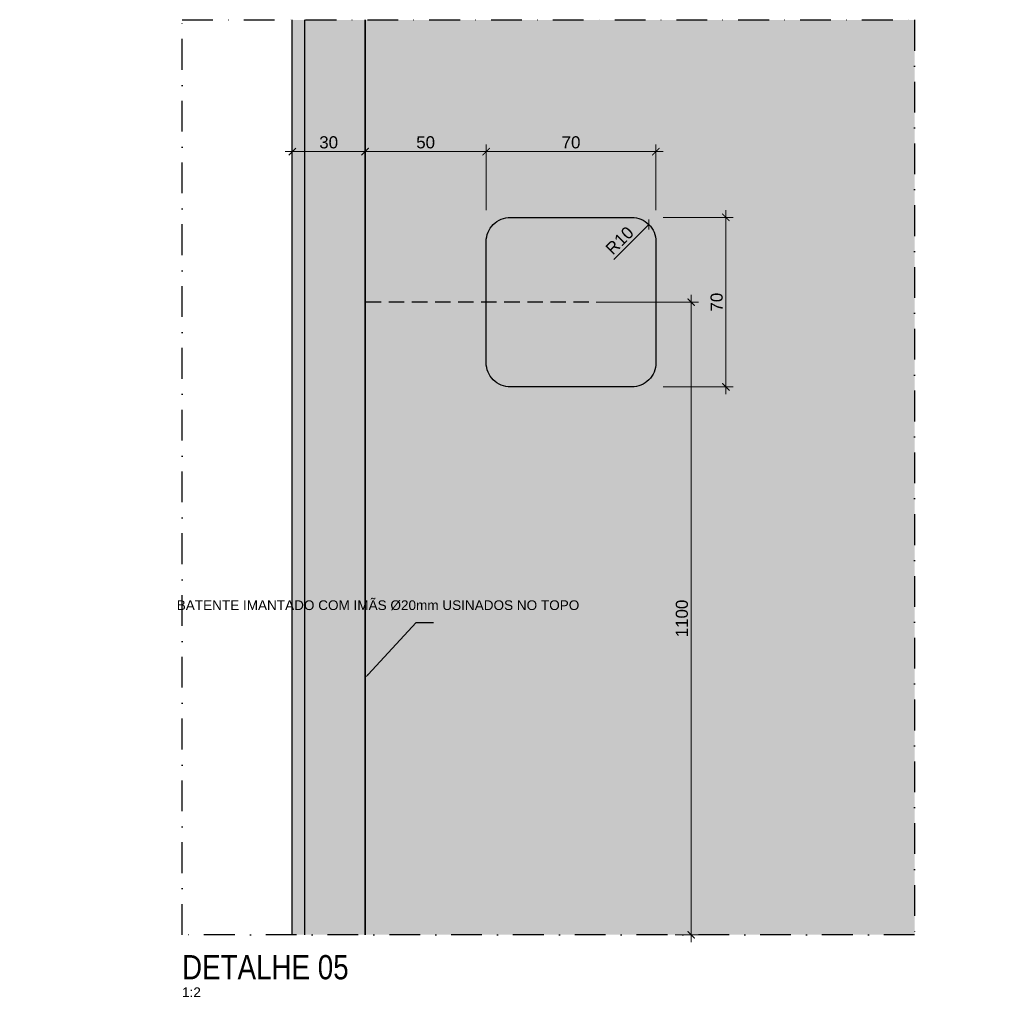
# Model space of a CAD drawing. Header units: millimetres. Extents: x -63251 to 507826, y 5339 to 217512.
# Drawn here: x 153303.2 to 153713.8, y 91849 to 92252.3 of the extents above; entities that cross this region are included whole.
import ezdxf
from ezdxf import colors
from ezdxf.entities.mleader import LeaderData, LeaderLine
from ezdxf.math import Vec2, Vec3

# ---------------------------------------------------------------- set-up
doc = ezdxf.new("R2010")
doc.units = ezdxf.units.MM
doc.header["$PDMODE"] = 3
doc.linetypes.add('TRAÇO 1-1', pattern=[9.525, 6.35, -3.175])
doc.linetypes.add('TRAÇO E PONTO 1-1', pattern=[25.4, 12.7, -6.35, 0, -6.35])
doc.layers.add('ARQ-COTA', color=12, linetype='Continuous', lineweight=9)
for name, color, linetype in [('COTAS', 9, 'Continuous'), ('HACHURA', 21, 'Continuous'), ('MARCENARIA', 4, 'Continuous'), ('MARCENARIA . M', 4, 'Continuous'), ('PAREDE', 94, 'Continuous'), ('TEXTO', 105, 'Continuous'), ('TEXTO TRAÇO PONTO', 105, 'TRAÇO E PONTO 1-1')]:
    doc.layers.add(name, color=color, linetype=linetype)
doc.styles.add('1-1', font='arial.ttf', dxfattribs={"height": 0.2})
doc.styles.add('PADRÃO', font='arial.ttf')
doc.styles.add('TITULO', font='swissck.ttf')
doc.dimstyles.new('1-2', dxfattribs={"dimscale": 2, "dimtxt": 2.5, "dimasz": 1.5, "dimexe": 1.5, "dimexo": 1.5, "dimtad": 1, "dimtxsty": 'PADRÃO', "dimblk": 'ARCHTICK', "dimcen": 2.5, "dimdle": 1.5, "dimclrd": 9, "dimclre": 9, "dimclrt": 6, "dimadec": 0, "dimazin": 0, "dimtfac": 1, "dimtmove": 0, "dimatfit": 3, "dimfxl": 1.25, "dimlwd": -1, "dimlwe": -1, "dimarcsym": 0})

# ---------------------------------------------------------------- blocks, each defined once
blk = doc.blocks.new('_ArchTick')
at = {"color": 0, "linetype": 'ByBlock', "const_width": 0.15}
blk.add_lwpolyline([(-0.5, -0.5), (0.5, 0.5)], dxfattribs=at)
blk = doc.blocks.new('*D356')
at = {"layer": 'ARQ-COTA', "color": 9, "transparency": 16777216}
for p, q in [((153568.59, 92197.92), (153492.59, 92197.92)), ((153495.59, 92173.79), (153495.59, 92200.92)), ((153565.59, 92173.79), (153565.59, 92200.92))]:
    blk.add_line(p, q, dxfattribs=at)
at = {"layer": 'Defpoints', "color": 0, "transparency": 16777216}
for p in [(153495.59, 92197.92), (153495.59, 92170.79), (153565.59, 92170.79)]:
    blk.add_point(p, dxfattribs=at)
at = {"layer": 'ARQ-COTA', "color": 9, "transparency": 16777216, "xscale": 3, "yscale": 3, "zscale": 3, "rotation": 180}
blk.add_blockref('_ArchTick', (153495.59, 92197.92), dxfattribs=at)
at = {"layer": 'ARQ-COTA', "color": 9, "transparency": 16777216, "xscale": 3, "yscale": 3, "zscale": 3}
blk.add_blockref('_ArchTick', (153565.59, 92197.92), dxfattribs=at)
at = {"layer": 'ARQ-COTA', "color": 6, "transparency": 16777216, "insert": (153530.59, 92201.72), "char_height": 5, "attachment_point": 5, "style": 'PADRÃO'}
blk.add_mtext('70', dxfattribs=at)
blk = doc.blocks.new('*D357')
at = {"layer": 'ARQ-COTA', "color": 9, "transparency": 16777216}
for p, q in [((153594.49, 92173.79), (153594.49, 92097.79)), ((153568.59, 92170.79), (153597.49, 92170.79)), ((153568.59, 92100.79), (153597.49, 92100.79))]:
    blk.add_line(p, q, dxfattribs=at)
at = {"layer": 'Defpoints', "color": 0, "transparency": 16777216}
for p in [(153565.59, 92170.79), (153565.59, 92100.79), (153594.49, 92100.79)]:
    blk.add_point(p, dxfattribs=at)
at = {"layer": 'ARQ-COTA', "color": 9, "transparency": 16777216, "xscale": 3, "yscale": 3, "zscale": 3}
for p, rotation in [((153594.49, 92170.79), 90), ((153594.49, 92100.79), 270)]:
    blk.add_blockref('_ArchTick', p, dxfattribs=dict(at, rotation=rotation))
at = {"layer": 'ARQ-COTA', "color": 6, "transparency": 16777216, "insert": (153590.69, 92135.79), "char_height": 5, "attachment_point": 5, "rotation": 90, "style": 'PADRÃO'}
blk.add_mtext('70', dxfattribs=at)
blk = doc.blocks.new('*D358')
at = {"layer": 'ARQ-COTA', "color": 9, "transparency": 16777216}
for p, q in [((153498.59, 92197.92), (153442.59, 92197.92)), ((153445.59, 92171.82), (153445.59, 92200.92)), ((153495.59, 92173.79), (153495.59, 92200.92))]:
    blk.add_line(p, q, dxfattribs=at)
at = {"layer": 'Defpoints', "color": 0, "transparency": 16777216}
for p in [(153445.59, 92197.92), (153445.59, 92168.82), (153495.59, 92170.79)]:
    blk.add_point(p, dxfattribs=at)
at = {"layer": 'ARQ-COTA', "color": 9, "transparency": 16777216, "xscale": 3, "yscale": 3, "zscale": 3, "rotation": 180}
blk.add_blockref('_ArchTick', (153445.59, 92197.92), dxfattribs=at)
at = {"layer": 'ARQ-COTA', "color": 9, "transparency": 16777216, "xscale": 3, "yscale": 3, "zscale": 3}
blk.add_blockref('_ArchTick', (153495.59, 92197.92), dxfattribs=at)
at = {"layer": 'ARQ-COTA', "color": 6, "transparency": 16777216, "insert": (153470.59, 92201.72), "char_height": 5, "attachment_point": 5, "style": 'PADRÃO'}
blk.add_mtext('50', dxfattribs=at)
blk = doc.blocks.new('*D359')
at = {"layer": 'ARQ-COTA', "color": 9, "transparency": 16777216}
for p, q in [((153448.59, 92197.92), (153412.59, 92197.92)), ((153415.59, 92177.5), (153415.59, 92200.92)), ((153445.59, 92171.82), (153445.59, 92200.92))]:
    blk.add_line(p, q, dxfattribs=at)
at = {"layer": 'Defpoints', "color": 0, "transparency": 16777216}
for p in [(153415.59, 92197.92), (153415.59, 92174.5), (153445.59, 92168.82)]:
    blk.add_point(p, dxfattribs=at)
at = {"layer": 'ARQ-COTA', "color": 9, "transparency": 16777216, "xscale": 3, "yscale": 3, "zscale": 3, "rotation": 180}
blk.add_blockref('_ArchTick', (153415.59, 92197.92), dxfattribs=at)
at = {"layer": 'ARQ-COTA', "color": 9, "transparency": 16777216, "xscale": 3, "yscale": 3, "zscale": 3}
blk.add_blockref('_ArchTick', (153445.59, 92197.92), dxfattribs=at)
at = {"layer": 'ARQ-COTA', "color": 6, "transparency": 16777216, "insert": (153430.59, 92201.72), "char_height": 5, "attachment_point": 5, "style": 'PADRÃO'}
blk.add_mtext('30', dxfattribs=at)
blk = doc.blocks.new('*D360')
at = {"layer": 'ARQ-COTA', "color": 9, "transparency": 16777216}
for p, q in [((153580.14, 92138.79), (153580.14, 91871.72)), ((153540.98, 92135.79), (153583.14, 92135.79)), ((153573.52, 91874.72), (153583.14, 91874.72))]:
    blk.add_line(p, q, dxfattribs=at)
at = {"layer": 'Defpoints', "color": 0, "transparency": 16777216}
for p in [(153537.98, 92135.79), (153570.52, 91874.72), (153580.14, 91874.72)]:
    blk.add_point(p, dxfattribs=at)
at = {"layer": 'ARQ-COTA', "color": 9, "transparency": 16777216, "xscale": 3, "yscale": 3, "zscale": 3}
for p, rotation in [((153580.14, 92135.79), 90), ((153580.14, 91874.72), 270)]:
    blk.add_blockref('_ArchTick', p, dxfattribs=dict(at, rotation=rotation))
at = {"layer": 'ARQ-COTA', "color": 6, "transparency": 16777216, "insert": (153576.34, 92005.25), "char_height": 5, "attachment_point": 5, "rotation": 90, "style": 'PADRÃO'}
blk.add_mtext('1100', dxfattribs=at)
blk = doc.blocks.new('*D490')
at = {"layer": 'ARQ-COTA', "color": 9, "transparency": 16777216}
blk.add_line((153548.21, 92153.42), (153562.66, 92167.86), dxfattribs=at)
at = {"layer": 'Defpoints', "color": 0, "transparency": 16777216}
for p in [(153562.66, 92167.86), (153555.59, 92160.79)]:
    blk.add_point(p, dxfattribs=at)
at = {"layer": 'ARQ-COTA', "color": 9, "transparency": 16777216, "xscale": 3, "yscale": 3, "zscale": 3, "rotation": 44.99999999905673}
blk.add_blockref('_ArchTick', (153562.66, 92167.86), dxfattribs=at)
at = {"layer": 'ARQ-COTA', "color": 6, "transparency": 16777216, "insert": (153550.63, 92161.21), "char_height": 5, "attachment_point": 5, "rotation": 45, "style": 'PADRÃO'}
blk.add_mtext('R10', dxfattribs=at)

msp = doc.modelspace()

# ---------------------------------------------------------------- hatches: boundary and pattern name
at = {"layer": 'HACHURA', "true_color": 0xba9673}
h = msp.add_hatch(color=33, dxfattribs=at)
h.dxf.hatch_style = 1
h.paths.add_polyline_path([(153445.589, 91874.718), (153415.589, 91874.718), (153415.589, 92252.273), (153445.589, 92252.273)])
h = msp.add_hatch(color=33, dxfattribs=at)
h.dxf.hatch_style = 1
h.paths.add_polyline_path([(153672.326, 91874.718), (153445.589, 91874.718), (153445.589, 92252.273), (153672.326, 92252.273)])

# ---------------------------------------------------------------- linework, layer by layer
at = {"layer": 'MARCENARIA'}
for points in [[(153420.589, 92252.273), (153420.589, 91874.718)], [(153445.589, 91874.718), (153445.589, 92252.273)]]:
    msp.add_lwpolyline(points, dxfattribs=at)
at = {"layer": 'MARCENARIA . M'}
msp.add_lwpolyline([(153445.589, 92252.273), (153445.589, 91874.718)], dxfattribs=at)
msp.add_lwpolyline([(153555.59, 92100.791), (153505.59, 92100.791, -0.4142136), (153495.59, 92110.791), (153495.59, 92160.791, -0.4142136), (153505.59, 92170.791), (153555.59, 92170.791, -0.4142136), (153565.59, 92160.791), (153565.59, 92110.791, -0.4142136)], format="xyb", close=True, dxfattribs=at)
at = {"layer": 'PAREDE'}
msp.add_line((153415.589, 91874.718), (153415.589, 92252.273), dxfattribs=at)
at = {"layer": 'PAREDE', "color": 10, "linetype": 'TRAÇO 1-1'}
msp.add_line((153537.979, 92135.791), (153445.589, 92135.791), dxfattribs=at)
at = {"layer": 'TEXTO TRAÇO PONTO'}
msp.add_lwpolyline([(153370.098, 91874.718), (153370.098, 92252.273), (153672.326, 92252.273), (153672.326, 91874.718)], close=True, dxfattribs=at)

# ---------------------------------------------------------------- texts
at = {"layer": 'TEXTO', "color": 1, "insert": (153370.098, 91856.218), "char_height": 10, "width": 220.061, "attachment_point": 7, "style": 'TITULO'}
msp.add_mtext('DETALHE 05', dxfattribs=at)
at = {"layer": 'TEXTO', "insert": (153370.098, 91853.018), "char_height": 4, "width": 48, "attachment_point": 1, "style": 'PADRÃO'}
msp.add_mtext('1:2', dxfattribs=at)

# ---------------------------------------------------------------- dimensions: what is measured, and where the dimension line sits
at = {"layer": 'ARQ-COTA'}
for base, p1, p2, angle, picture, middle in [((153415.589, 92197.917), (153445.589, 92168.817), (153415.589, 92174.495), 180, '*D359', (153430.589, 92201.722)), ((153445.589, 92197.917), (153495.589, 92170.791), (153445.589, 92168.817), 180, '*D358', (153470.589, 92201.72)), ((153495.589, 92197.917), (153565.59, 92170.791), (153495.589, 92170.791), 180, '*D356', (153530.589, 92201.72)), ((153594.494, 92100.791), (153565.59, 92170.791), (153565.59, 92100.791), 90, '*D357', (153590.691, 92135.791))]:
    dim = msp.add_linear_dim(base=base, p1=p1, p2=p2, angle=angle, dimstyle='1-2', dxfattribs=at)
    dim.commit()
    dim.dimension.update_dxf_attribs({"geometry": picture, "text_midpoint": middle})
dim = msp.add_radius_dim(center=(153555.59, 92160.791), mpoint=(153562.661, 92167.862), dimstyle='1-2', dxfattribs=at)
dim.commit()
dim.dimension.update_dxf_attribs({"geometry": '*D490', "text_midpoint": (153553.316, 92158.517), "dimtype": 164})
dim = msp.add_linear_dim(base=(153580.142, 91874.718), p1=(153537.979, 92135.791), p2=(153570.518, 91874.718), angle=90, text='1100', dimstyle='1-2', dxfattribs=at)
dim.commit()
dim.dimension.update_dxf_attribs({"geometry": '*D360', "text_midpoint": (153576.339, 92005.254)})

# ---------------------------------------------------------------- leaders
at = {"layer": 'COTAS', "ltscale": 0.4}
ml = msp.add_multileader_mtext('Standard', dxfattribs=at)
ml.set_content('BIT 5x5mm', color=105, style='1-1')
ml.set_leader_properties(color=256, linetype='ByLayer', lineweight=-1)
ml.build(insert=Vec2(0, 0))
ml.multileader.update_dxf_attribs({"text_left_attachment_type": 2, "text_right_attachment_type": 2, "dogleg_length": 0.36, "arrow_head_size": 2, "scale": 20})
ctx = ml.context
ctx.base_point, ctx.scale, ctx.arrow_head_size, ctx.landing_gap_size, ctx.plane_origin = Vec3(152705.458, 92232.573), 20, 2, 4, Vec3(152636.483, 92199.697)
ctx.left_attachment, ctx.right_attachment = 2, 2
notes = []
notes.append((ctx, [(0, (1, 1, 0), (152695.399, 92232.573), (1, 0), 10.059, [(0, [(152695.414, 92218.866)], 0, [])])]))
ctx.mtext.insert, ctx.mtext.width, ctx.mtext.flow_direction = Vec3(152709.458, 92234.607), 80.51012, 5
ml = msp.add_multileader_mtext('Standard', dxfattribs=at)
ml.set_content('BIT 5x5mm', color=105, style='1-1')
ml.set_leader_properties(color=256, linetype='ByLayer', lineweight=-1)
ml.build(insert=Vec2(0, 0))
ml.multileader.update_dxf_attribs({"text_left_attachment_type": 2, "text_right_attachment_type": 2, "dogleg_length": 0.36, "arrow_head_size": 2, "scale": 20})
ctx = ml.context
ctx.base_point, ctx.scale, ctx.arrow_head_size, ctx.landing_gap_size, ctx.plane_origin = Vec3(153146.432, 92232.573), 20, 2, 4, Vec3(153251.202, 92190.361)
ctx.left_attachment, ctx.right_attachment = 2, 2
notes.append((ctx, [(0, (1, 1, 0), (153192.286, 92232.573), (-1, 0), 10.059, [(0, [(153192.271, 92218.865)], 0, [])])]))
ctx.mtext.insert, ctx.mtext.width, ctx.mtext.flow_direction = Vec3(153150.432, 92234.607), 80.51012, 5
ml = msp.add_multileader_mtext('Standard', dxfattribs=at)
ml.set_content('BIT 5x5mm', color=105, style='1-1')
ml.set_leader_properties(color=256, linetype='ByLayer', lineweight=-1)
ml.build(insert=Vec2(0, 0))
ml.multileader.update_dxf_attribs({"text_left_attachment_type": 2, "text_right_attachment_type": 2, "dogleg_length": 0.36, "arrow_head_size": 2, "scale": 20})
ctx = ml.context
ctx.base_point, ctx.scale, ctx.arrow_head_size, ctx.landing_gap_size, ctx.plane_origin = Vec3(151841.911, 92213.573), 20, 2, 4, Vec3(152008.93, 92199.697)
ctx.left_attachment, ctx.right_attachment = 2, 2
notes.append((ctx, [(0, (1, 1, 0), (151887.765, 92213.573), (-1, 0), 10.059, [(0, [(151887.75, 92199.866)], 0, [])])]))
ctx.mtext.insert, ctx.mtext.width, ctx.mtext.flow_direction = Vec3(151845.911, 92215.607), 80.51012, 5
ml = msp.add_multileader_mtext('Standard', dxfattribs=at)
ml.set_content('ACABAMENTO EM {\\fArial|b1|i0|c0|p34;LÂMINAS NATURAIS DE CARVALHO EUROPEU}', color=105, style='1-1')
ml.set_leader_properties(color=256, linetype='ByLayer', lineweight=-1)
ml.build(insert=Vec2(0, 0))
ml.multileader.update_dxf_attribs({"text_left_attachment_type": 2, "text_right_attachment_type": 2, "dogleg_length": 0.36, "arrow_head_size": 2, "scale": 20})
ctx = ml.context
ctx.base_point, ctx.scale, ctx.arrow_head_size, ctx.landing_gap_size, ctx.plane_origin = Vec3(152904.701, 92018.01), 20, 2, 4, Vec3(153054.607, 91989.261)
ctx.left_attachment, ctx.right_attachment = 2, 2
notes.append((ctx, [(0, (1, 1, 0), (152995.691, 92018.01), (-1, 0), 7.2, [(0, [(152995.675, 91988.865)], 0, [])])]))
ctx.mtext.insert, ctx.mtext.width, ctx.mtext.flow_direction = Vec3(152908.701, 92027.296), 80.51012, 5
ml = msp.add_multileader_mtext('Standard', dxfattribs=at)
ml.set_content('\\pxt3;{\\C10;BATENTE IMANTADO COM IMÃS Ø20mm USINADOS NO TOPO}', color=105, style='1-1')
ml.set_leader_properties(color=256, linetype='ByLayer', lineweight=-1)
ml.build(insert=Vec2(0, 0))
ml.multileader.update_dxf_attribs({"text_left_attachment_type": 2, "text_right_attachment_type": 2, "dogleg_length": 0.36, "arrow_head_size": 2, "scale": 20})
ctx = ml.context
ctx.base_point, ctx.scale, ctx.arrow_head_size, ctx.landing_gap_size, ctx.plane_origin = Vec3(153473.845, 92003.538), 20, 2, 4, Vec3(153441.673, 92021.876)
ctx.left_attachment, ctx.right_attachment, ctx.text_align_type = 2, 2, 2
notes.append((ctx, [(0, (1, 1, 0), (153466.645, 92003.538), (1, 0), 7.2, [(0, [(153445.589, 91980.733)], 0, [])])]))
ctx.mtext.insert, ctx.mtext.width, ctx.mtext.alignment, ctx.mtext.flow_direction = Vec3(153534.001, 92012.747), 59.02098, 3, 5
ml = msp.add_multileader_mtext('Standard', dxfattribs=at)
ml.set_content('SANGRIA COM REVESTIMENTO DE CASQUINHA 1.8MM', color=105, style='1-1')
ml.set_leader_properties(color=256, linetype='ByLayer', lineweight=-1)
ml.build(insert=Vec2(0, 0))
ml.multileader.update_dxf_attribs({"text_left_attachment_type": 2, "text_right_attachment_type": 2, "dogleg_length": 0.36, "arrow_head_size": 2, "scale": 20})
ctx = ml.context
ctx.base_point, ctx.scale, ctx.arrow_head_size, ctx.landing_gap_size, ctx.plane_origin = Vec3(152513.345, 91918.48), 20, 2, 4, Vec3(152440.977, 91791.237)
ctx.left_attachment, ctx.right_attachment = 2, 2
notes.append((ctx, [(0, (1, 1, 0), (152506.145, 91918.48), (1, 0), 7.2, [(0, [(152506.145, 91997.065)], 0, [])])]))
ctx.mtext.insert, ctx.mtext.width, ctx.mtext.flow_direction = Vec3(152517.345, 91927.408), 79.68811, 5
ml = msp.add_multileader_mtext('Standard', dxfattribs=at)
ml.set_content('SANGRIA COM REVESTIMENTO DE CASQUINHA 1.8MM', color=105, style='1-1')
ml.set_leader_properties(color=256, linetype='ByLayer', lineweight=-1)
ml.build(insert=Vec2(0, 0))
ml.multileader.update_dxf_attribs({"text_left_attachment_type": 2, "text_right_attachment_type": 2, "dogleg_length": 0.36, "arrow_head_size": 2, "scale": 20})
ctx = ml.context
ctx.base_point, ctx.scale, ctx.arrow_head_size, ctx.landing_gap_size, ctx.plane_origin = Vec3(152009.156, 91898.48), 20, 2, 4, Vec3(152204.436, 91791.237)
ctx.left_attachment, ctx.right_attachment = 2, 2
notes.append((ctx, [(0, (1, 1, 0), (152077.019, 91898.48), (-1, 0), 7.2, [(0, [(152077.019, 91977.065)], 0, [])])]))
ctx.mtext.insert, ctx.mtext.width, ctx.mtext.flow_direction = Vec3(152013.156, 91907.408), 79.68811, 5
ml = msp.add_multileader_mtext('Standard', dxfattribs=at)
ml.set_content('ACABAMENTO EM {\\fArial|b1|i0|c0|p34;LÂMINAS NATURAIS DE CARVALHO EUROPEU}', color=105, style='1-1')
ml.set_leader_properties(color=256, linetype='ByLayer', lineweight=-1)
ml.build(insert=Vec2(0, 0))
ml.multileader.update_dxf_attribs({"text_left_attachment_type": 2, "text_right_attachment_type": 2, "dogleg_length": 0.36, "arrow_head_size": 2, "scale": 20})
ctx = ml.context
ctx.base_point, ctx.scale, ctx.arrow_head_size, ctx.landing_gap_size, ctx.plane_origin = Vec3(152909.33, 91921.721), 20, 2, 4, Vec3(152843.213, 91938.47)
ctx.left_attachment, ctx.right_attachment = 2, 2
notes.append((ctx, [(0, (1, 1, 0), (152902.13, 91921.721), (1, 0), 7.2, [(0, [(152902.145, 91938.865)], 0, [])])]))
ctx.mtext.insert, ctx.mtext.width, ctx.mtext.flow_direction = Vec3(152913.33, 91931.007), 80.51012, 5
for ctx, leaders in notes:
    for number, flags, end, landing, length, lines in leaders:
        leader = LeaderData()
        leader.index, (leader.has_last_leader_line, leader.has_dogleg_vector, leader.attachment_direction) = number, flags
        leader.last_leader_point, leader.dogleg_vector, leader.dogleg_length = Vec3(end), Vec3(landing), length
        for number, points, colour, breaks in lines:
            line = LeaderLine()
            line.index, line.vertices, line.color, line.breaks = number, Vec3.list(points), colors.encode_raw_color(colour), breaks
            leader.lines.append(line)
        ctx.leaders.append(leader)

doc.saveas('drawing.dxf')
